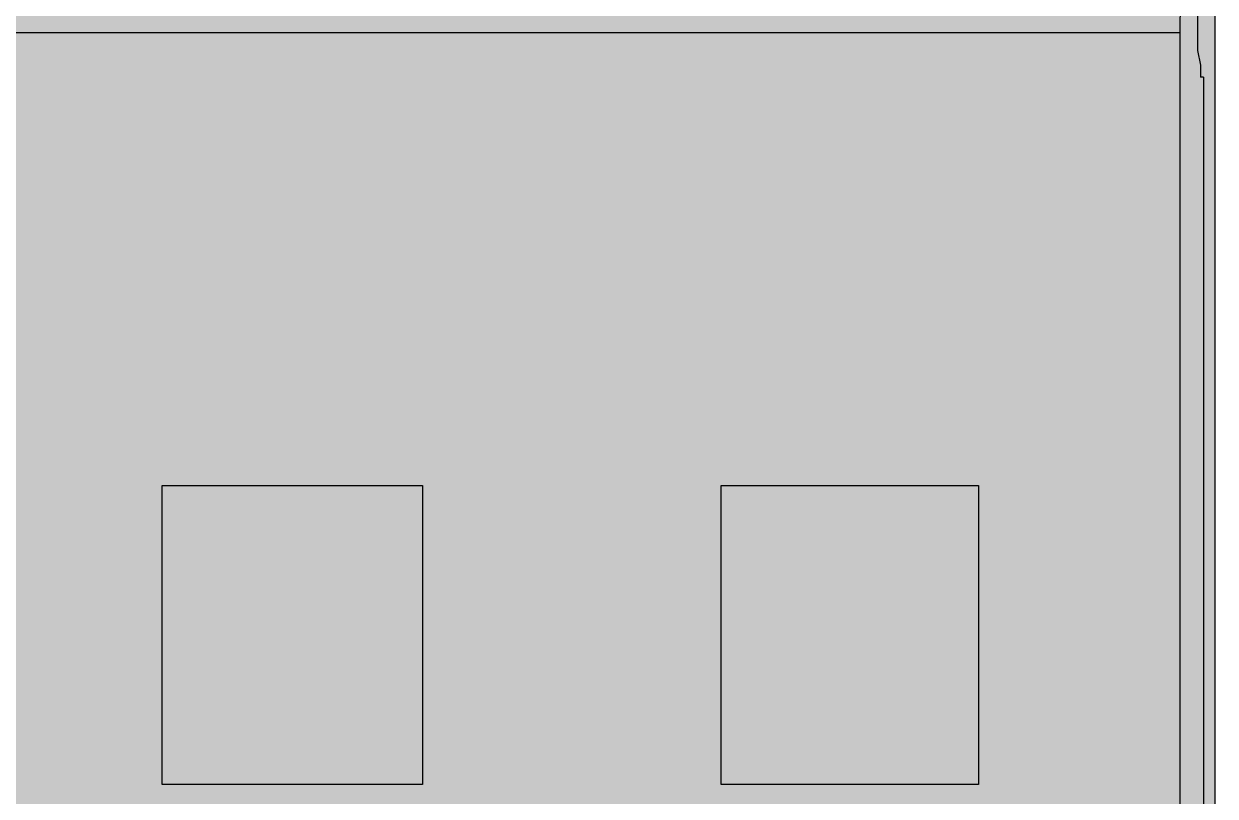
# Model space of a CAD drawing. Header units: millimetres. Extents: x 0 to 966, y -664 to 90.
# Drawn here: x 858.49 to 894, y 43.02 to 66.02 of the extents above; entities that cross this region are included whole.
import ezdxf

# ---------------------------------------------------------------- set-up
doc = ezdxf.new("R2010")
doc.units = ezdxf.units.MM
for name, color, linetype in [('HDL_BODY', 7, 'Continuous'), ('HDL_COLOUR', 7, 'Continuous'), ('HDL_DETAIL', 7, 'Continuous'), ('HDL_PRINT', 7, 'Continuous')]:
    doc.layers.add(name, color=color, linetype=linetype)

# ---------------------------------------------------------------- blocks, each defined once
blk = doc.blocks.new('M_R8.16.1-CD_FRONT')
at = {"layer": 'HDL_BODY', "true_color": 0x202126}
blk.add_hatch(color=250, dxfattribs=at).paths.add_polyline_path([(0, 0), (144, 0), (144, 90), (0, 90)])
at = {"layer": 'HDL_BODY', "true_color": 0x2a2a30}
blk.add_hatch(color=250, dxfattribs=at).paths.add_polyline_path([(0.4, 20.52), (143.6, 20.52), (143.6, 68.31), (0.4, 68.31)])
at = {"layer": 'HDL_COLOUR', "true_color": 0x0d0e11}
for points in [[(112.608, 52.271), (120.368, 52.271), (120.368, 43.368), (112.608, 43.368), (112.608, 52.271)], [(129.274, 52.271), (136.946, 52.271), (136.946, 43.368), (129.274, 43.368), (129.274, 52.271)]]:
    blk.add_hatch(color=168, dxfattribs=at).paths.add_polyline_path(points)
at = {"layer": 'HDL_COLOUR', "true_color": 0x37393d}
for points in [[(114.005, 47.642), (118.971, 47.642), (118.971, 49.155), (114.005, 49.155)], [(130.655, 47.642), (135.565, 47.642), (135.565, 49.155), (130.655, 49.155)]]:
    blk.add_hatch(color=250, dxfattribs=at).paths.add_polyline_path(points)
at = {"layer": 'HDL_PRINT', "true_color": 0xdee1e9}
for points in [[(110.138, 49.363), (110.49, 49.363), (110.49, 52.272), (110.138, 52.272), (110.138, 49.363)], [(126.718, 49.363), (127.158, 49.363), (127.158, 52.272), (126.718, 52.272), (126.718, 49.363)]]:
    blk.add_hatch(color=254, dxfattribs=at).paths.add_polyline_path(points)
h = blk.add_hatch(color=254, dxfattribs=at)
h.paths.add_polyline_path([(111.286, 44.779), (111.285, 44.672), (111.279, 44.572), (111.27, 44.478), (111.257, 44.39), (111.24, 44.307), (111.22, 44.228), (111.196, 44.152), (111.168, 44.08), (111.137, 44.01), (111.102, 43.942), (111.064, 43.875), (111.022, 43.809), (110.973, 43.739), (110.923, 43.674), (110.872, 43.614), (110.819, 43.559), (110.763, 43.511), (110.703, 43.469), (110.638, 43.434), (110.568, 43.406), (110.491, 43.385), (110.408, 43.373), (110.316, 43.368), (110.244, 43.373), (110.173, 43.385), (110.103, 43.406), (110.036, 43.434), (109.971, 43.469), (109.911, 43.511), (109.856, 43.559), (109.806, 43.614), (109.762, 43.674), (109.726, 43.739), (109.697, 43.809), (109.655, 43.875), (109.617, 43.942), (109.582, 44.01), (109.55, 44.08), (109.523, 44.152), (109.499, 44.228), (109.479, 44.307), (109.462, 44.39), (109.449, 44.478), (109.44, 44.572), (109.434, 44.672), (109.432, 44.779), (109.434, 44.887), (109.44, 44.991), (109.449, 45.093), (109.462, 45.19), (109.479, 45.284), (109.499, 45.374), (109.523, 45.46), (109.55, 45.543), (109.582, 45.622), (109.617, 45.698), (109.655, 45.77), (109.697, 45.838), (109.726, 45.925), (109.762, 45.996), (109.806, 46.054), (109.856, 46.098), (109.911, 46.132), (109.971, 46.156), (110.036, 46.172), (110.103, 46.182), (110.173, 46.187), (110.244, 46.188), (110.316, 46.189), (110.408, 46.188), (110.491, 46.187), (110.568, 46.182), (110.638, 46.172), (110.703, 46.156), (110.763, 46.132), (110.819, 46.098), (110.872, 46.054), (110.923, 45.996), (110.973, 45.925), (111.022, 45.838), (111.064, 45.77), (111.102, 45.698), (111.137, 45.622), (111.168, 45.543), (111.196, 45.46), (111.22, 45.374), (111.24, 45.284), (111.257, 45.19), (111.27, 45.093), (111.279, 44.991), (111.285, 44.887), (111.286, 44.779)])
h.paths.add_polyline_path([(110.843, 44.779), (110.841, 44.875), (110.835, 44.97), (110.825, 45.064), (110.813, 45.155), (110.797, 45.243), (110.779, 45.327), (110.76, 45.406), (110.738, 45.48), (110.715, 45.547), (110.692, 45.607), (110.667, 45.659), (110.634, 45.722), (110.6, 45.776), (110.563, 45.821), (110.524, 45.858), (110.481, 45.887), (110.433, 45.908), (110.378, 45.92), (110.316, 45.924), (110.279, 45.92), (110.236, 45.908), (110.188, 45.887), (110.139, 45.858), (110.09, 45.821), (110.042, 45.776), (109.999, 45.722), (109.962, 45.659), (109.94, 45.607), (109.922, 45.547), (109.907, 45.48), (109.896, 45.406), (109.887, 45.327), (109.881, 45.243), (109.877, 45.155), (109.875, 45.064), (109.873, 44.97), (109.873, 44.875), (109.873, 44.779), (109.873, 44.685), (109.873, 44.596), (109.875, 44.511), (109.877, 44.43), (109.881, 44.353), (109.887, 44.281), (109.896, 44.213), (109.907, 44.15), (109.922, 44.09), (109.94, 44.035), (109.962, 43.984), (109.999, 43.923), (110.042, 43.869), (110.09, 43.824), (110.139, 43.787), (110.188, 43.759), (110.236, 43.739), (110.279, 43.726), (110.316, 43.722), (110.378, 43.726), (110.433, 43.739), (110.481, 43.759), (110.524, 43.787), (110.563, 43.824), (110.6, 43.869), (110.634, 43.923), (110.667, 43.984), (110.692, 44.035), (110.715, 44.09), (110.738, 44.15), (110.76, 44.213), (110.779, 44.281), (110.797, 44.353), (110.813, 44.43), (110.825, 44.511), (110.835, 44.596), (110.841, 44.685), (110.843, 44.779)])
h = blk.add_hatch(color=254, dxfattribs=at)
h.paths.add_polyline_path([(127.863, 44.779), (127.861, 44.672), (127.856, 44.572), (127.847, 44.478), (127.834, 44.39), (127.817, 44.307), (127.797, 44.228), (127.773, 44.152), (127.745, 44.08), (127.714, 44.01), (127.679, 43.942), (127.641, 43.875), (127.598, 43.809), (127.55, 43.739), (127.502, 43.674), (127.453, 43.614), (127.402, 43.559), (127.35, 43.511), (127.295, 43.469), (127.239, 43.434), (127.18, 43.406), (127.117, 43.385), (127.052, 43.373), (126.982, 43.368), (126.888, 43.373), (126.799, 43.385), (126.714, 43.406), (126.636, 43.434), (126.563, 43.469), (126.497, 43.511), (126.438, 43.559), (126.386, 43.614), (126.341, 43.674), (126.305, 43.739), (126.277, 43.809), (126.234, 43.875), (126.195, 43.942), (126.16, 44.01), (126.129, 44.08), (126.101, 44.152), (126.078, 44.228), (126.058, 44.307), (126.041, 44.39), (126.028, 44.478), (126.019, 44.572), (126.014, 44.672), (126.012, 44.779), (126.014, 44.887), (126.019, 44.991), (126.028, 45.093), (126.041, 45.19), (126.058, 45.284), (126.078, 45.374), (126.101, 45.46), (126.129, 45.543), (126.16, 45.622), (126.195, 45.698), (126.234, 45.77), (126.277, 45.838), (126.302, 45.918), (126.335, 45.986), (126.374, 46.041), (126.42, 46.085), (126.471, 46.119), (126.529, 46.145), (126.593, 46.163), (126.661, 46.176), (126.735, 46.183), (126.813, 46.187), (126.896, 46.188), (126.982, 46.189), (127.052, 46.188), (127.117, 46.187), (127.18, 46.182), (127.239, 46.172), (127.295, 46.156), (127.35, 46.132), (127.402, 46.098), (127.453, 46.054), (127.502, 45.996), (127.55, 45.925), (127.598, 45.838), (127.641, 45.77), (127.679, 45.698), (127.714, 45.622), (127.745, 45.543), (127.773, 45.46), (127.797, 45.374), (127.817, 45.284), (127.834, 45.19), (127.847, 45.093), (127.856, 44.991), (127.861, 44.887), (127.863, 44.779)])
h.paths.add_polyline_path([(127.423, 44.779), (127.421, 44.875), (127.415, 44.97), (127.405, 45.064), (127.392, 45.155), (127.376, 45.243), (127.358, 45.327), (127.337, 45.406), (127.316, 45.48), (127.292, 45.547), (127.269, 45.607), (127.244, 45.659), (127.24, 45.722), (127.228, 45.776), (127.208, 45.821), (127.179, 45.858), (127.142, 45.887), (127.097, 45.908), (127.044, 45.92), (126.982, 45.924), (126.923, 45.921), (126.865, 45.911), (126.808, 45.895), (126.753, 45.872), (126.702, 45.843), (126.654, 45.807), (126.61, 45.765), (126.572, 45.715), (126.539, 45.659), (126.517, 45.607), (126.5, 45.547), (126.486, 45.48), (126.475, 45.406), (126.467, 45.327), (126.461, 45.243), (126.457, 45.155), (126.454, 45.064), (126.453, 44.97), (126.453, 44.875), (126.453, 44.779), (126.453, 44.685), (126.453, 44.596), (126.454, 44.511), (126.457, 44.43), (126.461, 44.353), (126.467, 44.281), (126.475, 44.213), (126.486, 44.15), (126.5, 44.09), (126.517, 44.035), (126.539, 43.984), (126.572, 43.929), (126.61, 43.88), (126.654, 43.838), (126.702, 43.803), (126.753, 43.774), (126.808, 43.751), (126.865, 43.735), (126.923, 43.726), (126.982, 43.722), (127.044, 43.726), (127.097, 43.739), (127.142, 43.759), (127.179, 43.787), (127.208, 43.824), (127.228, 43.869), (127.24, 43.923), (127.244, 43.984), (127.269, 44.035), (127.292, 44.09), (127.316, 44.15), (127.337, 44.213), (127.358, 44.281), (127.376, 44.353), (127.392, 44.43), (127.405, 44.511), (127.415, 44.596), (127.421, 44.685), (127.423, 44.779)])
at = {"layer": 'HDL_DETAIL', "color": 251, "true_color": 0x52555c}
for points in [[(0.001, 0), (144, 0), (144, 89.999), (0.001, 89.999), (0.001, 0)], [(0.001, 22.301), (144, 22.301), (144, 67.61), (0.001, 67.61), (0.001, 22.301)]]:
    blk.add_lwpolyline(points, close=True, dxfattribs=at)
for points in [[(143.03, 67.079), (143.03, 66.904), (143.03, 66.553), (142.943, 66.199), (142.943, 65.758)], [(143.47, 66.288), (143.47, 65.669), (143.47, 65.229), (143.559, 64.788), (143.559, 64.437)], [(142.943, 65.758), (0.265, 65.758)], [(142.943, 65.758), (0.265, 65.758)], [(142.943, 65.758), (0.265, 65.758)], [(142.943, 65.758), (0.265, 65.758)], [(142.943, 65.758), (0.265, 65.758)], [(142.943, 65.758), (0.265, 65.758)], [(142.943, 65.758), (0.265, 65.758)], [(142.943, 65.758), (0.265, 65.758)], [(142.943, 65.758), (0.265, 65.758)], [(142.943, 65.758), (0.265, 65.758)], [(142.943, 65.758), (0.265, 65.758)], [(142.943, 65.758), (0.265, 65.758)], [(142.943, 65.758), (0.265, 65.758)], [(142.943, 65.758), (0.265, 65.758)], [(142.943, 65.758), (0.265, 65.758)], [(142.943, 65.758), (0.265, 65.758)], [(142.943, 65.758), (0.265, 65.758)], [(142.943, 65.758), (0.265, 65.758)], [(142.943, 65.758), (0.265, 65.758)], [(142.943, 65.758), (0.265, 65.758)], [(142.943, 65.758), (0.265, 65.758)], [(142.943, 65.758), (142.943, 52.008), (142.943, 38.079), (142.943, 24.328)], [(143.649, 64.437), (143.559, 64.437)], [(143.649, 64.437), (143.559, 64.437)], [(143.649, 64.437), (143.559, 64.437)], [(143.649, 64.437), (143.559, 64.437)], [(143.649, 64.437), (143.559, 64.437)], [(143.649, 64.437), (143.559, 64.437)], [(143.649, 64.437), (143.559, 64.437)], [(143.649, 64.437), (143.559, 64.437)], [(143.649, 64.437), (143.559, 64.437)], [(143.649, 64.437), (143.559, 64.437)], [(143.649, 64.437), (143.559, 64.437)], [(143.649, 64.437), (143.559, 64.437)], [(143.649, 64.437), (143.559, 64.437)], [(143.649, 64.437), (143.559, 64.437)], [(143.649, 64.437), (143.559, 64.437)], [(143.649, 64.437), (143.559, 64.437)], [(143.649, 64.437), (143.559, 64.437)], [(143.649, 64.437), (143.559, 64.437)], [(143.649, 64.437), (143.559, 64.437)], [(143.649, 64.437), (143.559, 64.437)], [(143.649, 64.437), (143.559, 64.437)], [(143.649, 64.437), (143.649, 25.21)], [(143.649, 64.437), (143.649, 25.21)], [(143.649, 64.437), (143.649, 25.21)], [(143.649, 64.437), (143.649, 25.21)], [(143.649, 64.437), (143.649, 25.21)], [(143.649, 64.437), (143.649, 25.21)], [(143.649, 64.437), (143.649, 25.21)], [(143.649, 64.437), (143.649, 25.21)], [(143.649, 64.437), (143.649, 25.21)], [(143.649, 64.437), (143.649, 25.21)], [(143.649, 64.437), (143.649, 25.21)], [(143.649, 64.437), (143.649, 25.21)], [(143.649, 64.437), (143.649, 25.21)], [(143.649, 64.437), (143.649, 25.21)], [(143.649, 64.437), (143.649, 25.21)], [(143.649, 64.437), (143.649, 25.21)], [(143.649, 64.437), (143.649, 25.21)], [(143.649, 64.437), (143.649, 25.21)], [(143.649, 64.437), (143.649, 25.21)], [(143.649, 64.437), (143.649, 25.21)], [(143.649, 64.437), (143.649, 25.21)]]:
    blk.add_lwpolyline(points, dxfattribs=at)
at = {"layer": 'HDL_DETAIL', "color": 250, "true_color": 0x3c3e44}
for points in [[(112.608, 52.271), (120.368, 52.271), (120.368, 43.368), (112.608, 43.368), (112.608, 52.271)], [(129.274, 52.271), (136.946, 52.271), (136.946, 43.368), (129.274, 43.368), (129.274, 52.271)]]:
    blk.add_lwpolyline(points, close=True, dxfattribs=at)

msp = doc.modelspace()

# ---------------------------------------------------------------- block references
msp.add_blockref('M_R8.16.1-CD_FRONT', (750, 0))

doc.saveas('drawing.dxf')
